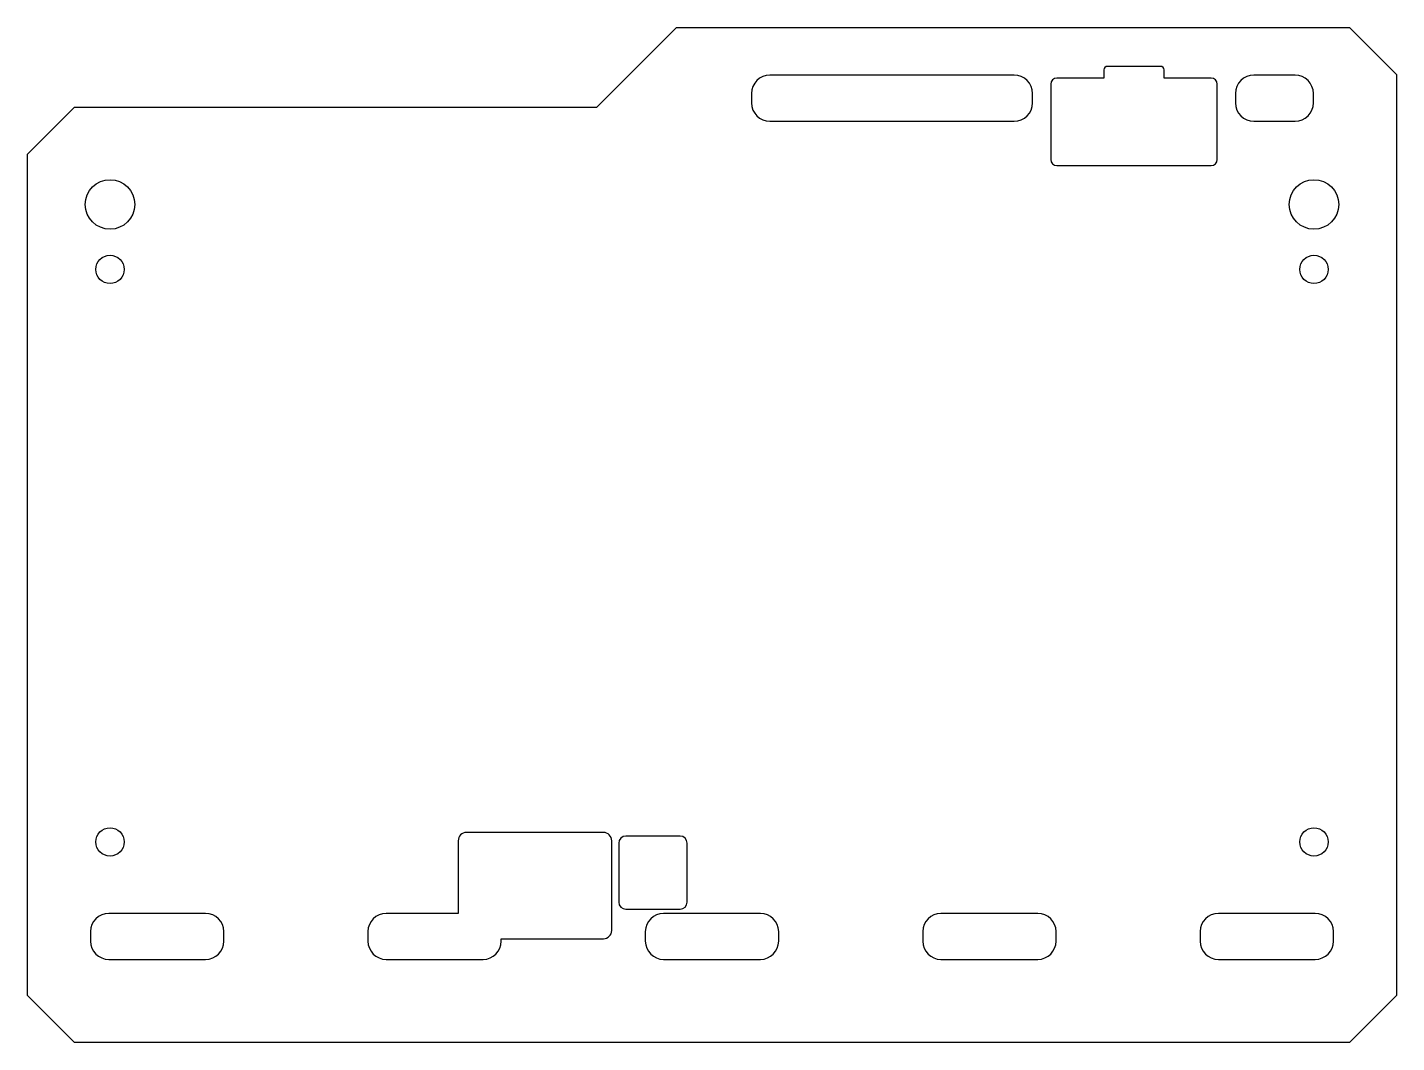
# Model space of a CAD drawing. Header units: millimetres. Extents: x -58 to 58, y -43 to 43.
import ezdxf

# ---------------------------------------------------------------- set-up
doc = ezdxf.new("R2010")
doc.units = ezdxf.units.MM

msp = doc.modelspace()

# ---------------------------------------------------------------- linework, layer by layer
for p, q in [((-9.75, 36.25), (-3, 43)), ((-3, 43), (54, 43)), ((54, 43), (58, 39)), ((38, 39.7), (33.5, 39.7)), ((25.6, 38.95), (4.9, 38.95)), ((33.2, 38.7), (29.2, 38.7)), ((33.2, 39.4), (33.2, 38.7)), ((38.3, 38.7), (38.3, 39.4)), ((42.3, 38.7), (38.3, 38.7)), ((49.4, 38.95), (45.9, 38.95)), ((58, 39), (58, -39)), ((3.35, 37.4), (3.35, 36.6)), ((27.15, 36.6), (27.15, 37.4)), ((28.7, 38.2), (28.7, 31.8)), ((42.8, 31.8), (42.8, 38.2)), ((44.35, 37.4), (44.35, 36.6)), ((50.95, 36.6), (50.95, 37.4)), ((-58, 32.25), (-54, 36.25)), ((-54, 36.25), (-9.75, 36.25)), ((4.9, 35.05), (25.6, 35.05)), ((45.9, 35.05), (49.4, 35.05)), ((-58, -39), (-58, 32.25)), ((29.2, 31.3), (42.3, 31.3)), ((-9.2, -25.2), (-20.8, -25.2)), ((-2.7, -25.5), (-7.3, -25.5)), ((-21.5, -25.9), (-21.5, -32.05)), ((-8.5, -33.5), (-8.5, -25.9)), ((-7.9, -26.1), (-7.9, -31.1)), ((-2.1, -31.1), (-2.1, -26.1)), ((-42.9, -32.05), (-51.1, -32.05)), ((-21.5, -32.05), (-27.6, -32.05)), ((-7.3, -31.7), (-2.7, -31.7)), ((4.1, -32.05), (-4.1, -32.05)), ((27.6, -32.05), (19.4, -32.05)), ((51.1, -32.05), (42.9, -32.05)), ((-52.65, -33.6), (-52.65, -34.4)), ((-41.35, -34.4), (-41.35, -33.6)), ((-29.15, -33.6), (-29.15, -34.4)), ((-5.65, -33.6), (-5.65, -34.4)), ((5.65, -34.4), (5.65, -33.6)), ((17.85, -33.6), (17.85, -34.4)), ((29.15, -34.4), (29.15, -33.6)), ((41.35, -33.6), (41.35, -34.4)), ((52.65, -34.4), (52.65, -33.6)), ((-17.85, -34.2), (-9.2, -34.2)), ((-17.85, -34.4), (-17.85, -34.2)), ((-51.1, -35.95), (-42.9, -35.95)), ((-27.6, -35.95), (-19.4, -35.95)), ((-4.1, -35.95), (4.1, -35.95)), ((19.4, -35.95), (27.6, -35.95)), ((42.9, -35.95), (51.1, -35.95)), ((-54, -43), (-58, -39)), ((58, -39), (54, -43)), ((54, -43), (-54, -43))]:
    msp.add_line(p, q)
for centre, radius in [((-51, 28), 2.1), ((51, 28), 2.1), ((-51, 22.5), 1.2), ((51, 22.5), 1.2), ((-51, -26), 1.2), ((51, -26), 1.2)]:
    msp.add_circle(centre, radius)
for centre, radius, start, end in [((33.5, 39.4), 0.3, -270, -180), ((38, 39.4), 0.3, -360, -270), ((4.9, 37.4), 1.55, -270, -180), ((25.6, 37.4), 1.55, -360, -270), ((29.2, 38.2), 0.5, -270, -180), ((42.3, 38.2), 0.5, -360, -270), ((45.9, 37.4), 1.55, -270, -180), ((49.4, 37.4), 1.55, -360, -270), ((4.9, 36.6), 1.55, -180, -90), ((25.6, 36.6), 1.55, -90, 0), ((45.9, 36.6), 1.55, -180, -90), ((49.4, 36.6), 1.55, -90, 0), ((29.2, 31.8), 0.5, -180, -90), ((42.3, 31.8), 0.5, -90, 0), ((-20.8, -25.9), 0.7, -270, -180), ((-9.2, -25.9), 0.7, -360, -270), ((-7.3, -26.1), 0.6, -270, -180), ((-2.7, -26.1), 0.6, -360, -270), ((-7.3, -31.1), 0.6, -180, -90), ((-2.7, -31.1), 0.6, -90, 0), ((-51.1, -33.6), 1.55, -270, -180), ((-42.9, -33.6), 1.55, -360, -270), ((-27.6, -33.6), 1.55, -270, -180), ((-4.1, -33.6), 1.55, -270, -180), ((4.1, -33.6), 1.55, -360, -270), ((19.4, -33.6), 1.55, -270, -180), ((27.6, -33.6), 1.55, -360, -270), ((42.9, -33.6), 1.55, -270, -180), ((51.1, -33.6), 1.55, -360, -270), ((-9.2, -33.5), 0.7, -90, 0), ((-51.1, -34.4), 1.55, -180, -90), ((-42.9, -34.4), 1.55, -90, 0), ((-27.6, -34.4), 1.55, -180, -90), ((-19.4, -34.4), 1.55, -90, 0), ((-4.1, -34.4), 1.55, -180, -90), ((4.1, -34.4), 1.55, -90, 0), ((19.4, -34.4), 1.55, -180, -90), ((27.6, -34.4), 1.55, -90, 0), ((42.9, -34.4), 1.55, -180, -90), ((51.1, -34.4), 1.55, -90, 0)]:
    msp.add_arc(centre, radius, start, end)

doc.saveas('drawing.dxf')
